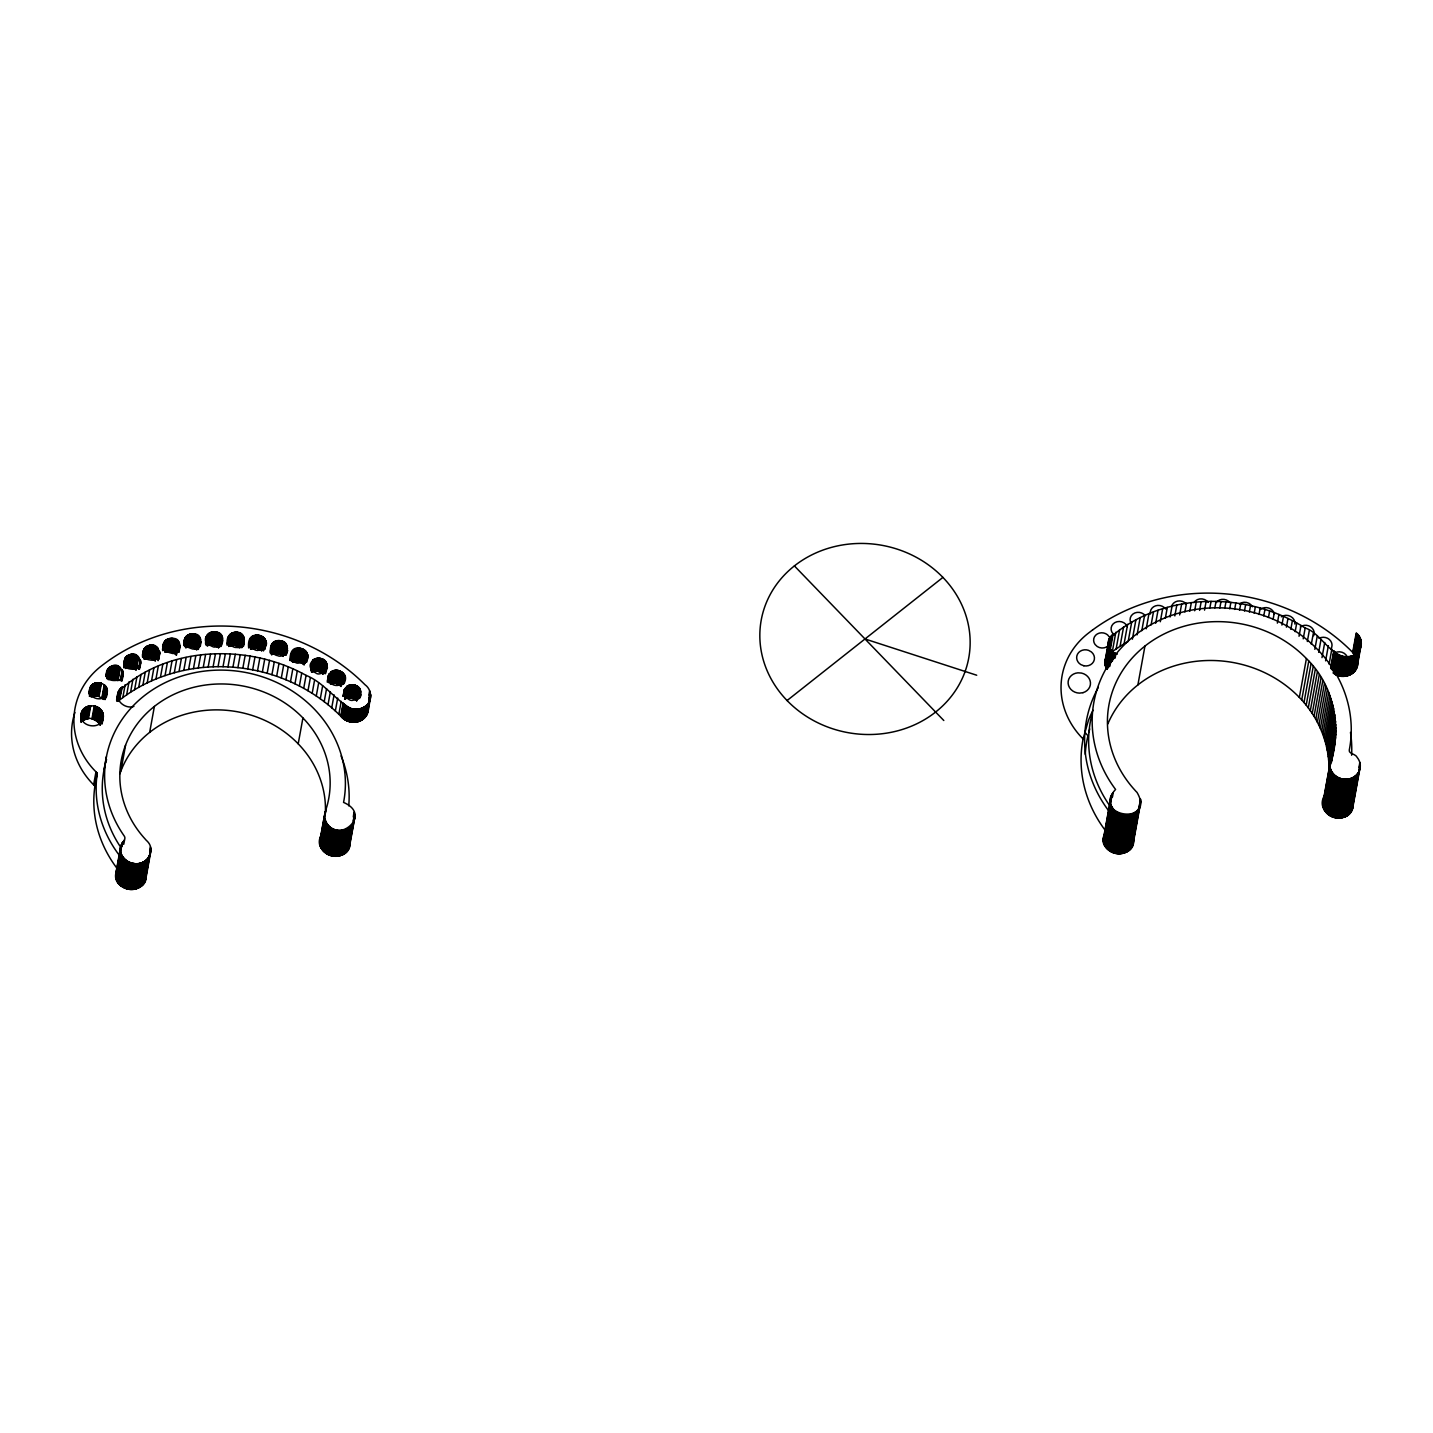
<?xml version="1.0" encoding="UTF-8"?>
<svg xmlns="http://www.w3.org/2000/svg" width="1433" height="1433" viewBox="0 0 1433 1433"><rect width="100%" height="100%" fill="white"/><g stroke="black" fill="none" stroke-linecap="round" stroke-linejoin="round"><path stroke-width="1.5" d="M123.292 673.797C115.464 649.221 92.446 685.261 119.261 679.976A8.437 7.613 10.3 0 0 121.268 678.49L123.292 673.797L122.092 680.675M327.082 666.291C326.903 651.281 301.593 660.738 313.2 671.414A8.437 7.613 10.3 0 0 315.439 672.74C322.622 678.758 330.324 660.308 326.294 670.608M1306.412 658.571C1334.983 686.138 1342.273 729.272 1329.86 765.921C1330.415 773.372 1337.491 779.015 1344.727 779.265C1351.785 779.857 1359.362 774.877 1360.204 767.551C1360.687 764.022 1359.541 760.386 1357.32 757.609C1355.779 753.704 1348.453 753.901 1349.277 750.122A129.937 117.273 10.3 0 0 1269.638 617.784A129.937 117.273 10.3 0 0 1113.584 657.174L1111.399 660.201A129.937 117.273 10.3 0 0 1115.573 789.44C1090.334 817.168 1156.574 825.945 1137.014 792.395A15.279 13.793 10.3 0 0 1136.029 791.428L1134.649 789.87A114.64 103.481 10.3 0 1 1146.293 645.029A114.64 103.481 10.3 0 1 1306.412 658.571L1299.355 697.423C1319.578 718.076 1331.311 747.399 1328.588 776.417M81.179 713.598C83.401 702.869 100.758 703.549 103.069 713.921A11.231 10.138 10.3 0 1 103.355 716.034L103.266 717.628M321.673 834.113C309.08 855.304 350.673 866.356 350.154 842.031M324.413 816.237L326.366 808.212A105.469 95.187 10.3 0 0 202.268 685.529A105.469 95.187 10.3 0 0 144.894 838.735L146.076 840.096A15.279 13.793 10.3 0 1 147.08 841.064C156.896 850.288 146.023 866.643 133.681 863.472C127.877 862.666 122.45 858.51 120.856 852.742C116.915 845.81 127.644 840.365 124.241 836.03A120.748 108.998 10.3 0 1 200.817 671.611A120.748 108.998 10.3 0 1 343.562 802.408C375.84 816.291 330.844 849.536 324.413 816.237L319.756 842.998M1325.095 794.491C1311.195 815.377 1351.821 829.134 1353.254 804.665M179.949 646.14L178.892 649.919L175.471 652.839A8.437 7.613 10.3 0 1 172.981 653.538C144.106 647.609 185.896 623.552 179.018 652.033M1133.378 837.499C1137.999 863.203 1091.695 854.265 1105.649 832.143M1355.457 655.526L1352.68 652.463L1356.209 633.046C1363.5 638.366 1362.819 650.689 1354.651 654.809C1333.621 664.59 1322.354 632.992 1305.176 628.03C1246.853 590.647 1162.378 591.381 1109.572 638.097C1105.757 644.366 1110.575 652.696 1117.364 654.129M344.923 678.078C344.995 684.168 337.167 687.374 332.331 684.311A8.437 7.613 10.3 0 1 330.289 682.753C319.559 667.563 352.805 666.22 344.045 683.577M201.032 641.787L199.384 646.211L195.569 648.701A8.437 7.613 10.3 0 1 193.007 649.095C166.622 641.715 205.904 620.525 200.226 646.498M159.744 653.663C154.71 630.502 128.361 660.326 153.815 660.237A8.437 7.613 10.3 0 0 156.179 659.27L159.744 653.663L158.651 659.538M133.896 706.415C125.388 709.407 114.55 700.683 118.312 691.709C167.159 645.316 248.643 643.31 306.089 675.373C323.786 682.466 334.659 699.447 350.727 708.421C355.062 709.854 360.023 709.478 364 707.168C372.58 702.797 372.598 690.079 365.003 684.723A193.419 174.575 10.3 0 0 355.044 675.427L354.596 675.033A188.995 170.581 10.3 0 0 105.451 662.924L101.618 665.808A81.717 73.764 10.3 0 0 95.975 771.85L93.629 784.8L94.918 786.126L94.596 788.455A126.874 114.515 10.3 0 0 116.664 867.861L117.434 868.846M107.26 692.193C108.872 682.108 91.712 678.884 89.652 688.968M287.37 649.113C287.299 631.881 259.695 645.495 275.279 654.881A8.437 7.613 10.3 0 0 277.787 655.669C283.949 659.287 290.38 643.471 286.528 653.824M140.739 663.067C135.204 638.491 109.051 671.504 135.813 669.086A8.437 7.613 10.3 0 0 138.016 667.85L140.739 663.067L139.897 667.778M244.201 642.074C245.598 621.528 213.607 638.401 234.349 647.268A8.437 7.613 10.3 0 0 236.982 647.483C241.604 648.97 246.297 637.345 243.413 646.39M360.668 693.375C361.707 678.794 336.146 685.655 346.07 697.262A8.437 7.613 10.3 0 0 348.129 698.82C355.223 705.86 364.734 686.747 359.826 698.086M81.072 714.136C79.048 726.889 100.597 730.705 103.158 718.148M89.562 689.38C88.13 698.39 102.37 702.564 106.436 694.593A8.956 8.079 10.3 0 0 106.956 693.411L107.17 692.605M116.772 870.136C107.654 893.225 152.525 896.216 145.432 871.945M95.975 771.85L97.265 773.175L96.942 775.504A126.874 114.515 10.3 0 0 119.011 854.91L119.781 855.895M249.826 640.032L250.22 645.889L255.038 649.919A8.437 7.613 10.3 0 0 257.618 650.421C282.659 644.259 246.512 621.635 248.59 647.089M222.581 640.694L220.324 644.886L216.186 646.91A8.437 7.613 10.3 0 1 213.571 647C188.834 637.04 229.029 620.131 221.793 645.011M80.857 716.393L81.645 712.076M80.911 717.593L82.093 711.126M80.785 719.294L82.666 710.213M81.018 720.566L82.989 709.765M80.982 722.304L83.329 709.353M81.341 721.91L83.705 708.959M84.099 708.565C76.988 732.675 83.168 714.494 93.055 719.205C102.119 722.322 99.02 731.278 102.03 711.395M82.165 721.157L84.511 708.207M82.595 720.817L84.941 707.866M83.06 720.512L85.407 707.562M83.526 720.208L85.873 707.257M84.028 719.939L86.374 706.988M88.792 693.697L90.01 687.75M84.529 719.688L86.876 706.738M89.007 693.841L90.601 686.622M89.652 692.73L90.834 686.264M85.049 719.473L87.413 706.523M89.401 696.366L91.372 685.583M89.706 696.044L91.658 685.261M85.586 719.276L87.95 706.326M90.01 695.757L91.981 684.956M86.141 719.097L88.488 706.147M90.351 695.453L92.303 684.669M90.691 695.184L92.661 684.401M86.697 718.954L89.043 706.003M91.067 694.933L93.02 684.15M93.396 683.917L91.049 696.868L97.283 695.739L102.889 698.731L105.236 685.78M87.27 718.847L89.616 705.896M91.443 696.653L93.79 683.702M87.843 718.757L90.189 705.806M91.855 696.456L94.202 683.505M92.267 696.277L94.614 683.326M88.416 718.685L90.763 705.753M92.697 696.116L95.044 683.165M93.127 695.99L95.492 683.039M93.575 695.865L95.939 682.914M94.023 695.775L96.387 682.824M94.488 695.704L96.835 682.753M94.954 695.65L97.301 682.699M95.42 695.632L97.766 682.681M95.886 695.632L98.232 682.681M91.927 718.918L94.273 705.967M96.351 695.65L98.698 682.699M92.5 719.044L94.847 706.093M96.817 695.686L99.164 682.735M93.055 719.205L95.402 706.254M97.283 695.739L99.629 682.807M93.611 719.384L95.975 706.433M97.749 695.829L100.095 682.878M98.196 695.936L100.561 682.986M94.166 719.599L96.513 706.648M98.644 696.062L101.009 683.111M94.685 719.832L97.05 706.881M99.092 696.205L101.438 683.272M95.223 720.1L97.569 707.15M95.724 720.387L98.071 707.436M96.208 720.692L98.555 707.741M96.674 721.014L99.038 708.063M97.139 721.372L99.486 708.421M101.904 697.799L104.251 684.849M105.773 676.34L106.705 671.253M97.569 721.748L99.916 708.798M105.952 676.591L107.296 669.766M97.981 722.142L100.328 709.192M102.245 698.104L104.591 685.153M106.329 675.892L107.726 669.068M102.567 698.408L104.931 685.458M106.794 675.23L107.959 668.745M98.375 722.554L100.722 709.604M106.651 677.075L108.496 668.136M98.734 722.966L101.098 710.034M103.176 699.071L105.523 686.12M106.83 678.633L108.801 667.85M99.074 723.414L101.438 710.463M107.153 678.364L109.105 667.581M103.445 699.429L105.809 686.479M107.475 678.114L109.445 667.312M99.396 723.88L101.743 710.929M104.09 697.638L106.06 686.855M107.815 677.863L109.786 667.079M104.537 698.408L106.275 687.231M108.174 677.648L110.144 666.864M99.952 724.829L102.298 711.879M104.716 698.802L106.687 688.001M110.502 666.65L108.156 679.6L113.207 678.669L118.008 680.639L120.354 667.688M100.185 725.331L102.531 712.38M104.878 699.197L106.848 688.413M108.532 679.421L110.896 666.47M100.776 723.683L102.746 712.882M105.021 699.609L106.991 688.825M108.926 679.242L111.272 666.291M101.349 722.035L102.925 713.401M106.024 696.116L107.206 689.649M101.51 722.554L103.069 713.921M106.149 697.817L107.26 690.079M109.338 679.099L111.684 666.148M106.293 697.334L107.314 691.763M109.732 678.973L112.096 666.023M101.922 723.987L103.355 716.034M110.162 678.866L112.508 665.915M102.155 723.575L103.319 717.091M110.592 678.776L112.938 665.826M111.022 678.705L113.368 665.754M111.452 678.651L113.798 665.7M111.881 678.633L114.246 665.682M112.329 678.615L114.676 665.682M112.759 678.633L115.124 665.682M113.207 678.669L115.554 665.718M113.637 678.723L116.001 665.79M114.085 678.812L116.431 665.861M94.918 786.126L97.265 773.175M114.515 678.902L116.861 665.951M114.927 679.027L117.291 666.076M115.357 679.17L117.703 666.22M115.768 679.314L118.115 666.363M116.163 679.493L118.527 666.542M116.557 679.69L118.903 666.739M116.933 679.905L119.297 666.954M117.309 680.138L119.655 667.187M117.667 680.388L120.014 667.438M116.628 699.841L117.972 692.694M104.09 769.557L106.436 756.606M116.628 700.665L118.599 691.064M120.318 680.711L122.289 669.928M116.861 700.791L118.921 690.455M120.909 678.92L122.486 670.286M123.901 662.995L124.868 658.32M117.148 700.934L119.297 689.846M121.25 679.672L122.665 670.662M123.901 664.446L125.083 657.98M117.542 700.361L119.709 689.273M121.375 680.048L122.951 671.414M123.99 665.951L125.549 657.317M117.972 699.788L120.157 688.736M121.59 680.836L123.059 671.808M123.865 667.814L125.817 657.013M118.043 701.418L120.659 688.216M121.859 680.818L123.22 672.596M124.152 667.509L126.409 656.439M118.294 701.167L120.909 687.965M124.761 666.972L126.731 656.171M118.563 700.916L121.178 687.733M125.101 666.721L127.053 655.92M118.832 700.665L121.447 687.5M125.441 666.488L127.412 655.687M119.1 700.432L121.733 687.267M127.77 655.472L125.423 668.423L131.299 667.456L136.242 670.035L138.607 657.084M119.387 700.218L122.45 686.64M125.799 668.226L128.146 655.275M126.176 668.047L128.522 655.096M126.57 667.885L128.934 654.935M126.982 667.742L129.328 654.791M127.394 667.617L129.74 654.684M127.824 667.527L130.17 654.576M119.978 699.788L122.826 697.584L125.173 684.634M128.236 667.438L130.6 654.487M128.683 667.384L131.03 654.433M129.113 667.348L131.46 654.397M129.543 667.33L131.908 654.379M129.991 667.33L132.338 654.379M130.439 667.348L132.785 654.397M130.869 667.402L133.215 654.451M131.299 667.456L133.663 654.505M122.826 697.584L126.659 694.844L129.006 681.893M131.746 667.545L134.093 654.594M132.158 667.653L134.523 654.702M132.588 667.778L134.935 654.827M133 667.921L135.365 654.971M133.412 668.083L135.759 655.15M133.806 668.28L136.171 655.329M134.2 668.477L136.547 655.526M134.577 668.692L136.923 655.741M126.659 694.844L130.582 692.229L132.929 679.278M134.935 668.942L137.299 655.992M135.293 669.193L137.64 656.242M135.616 669.462L137.98 656.511M135.938 669.748L138.302 656.798M130.582 692.229L134.595 689.703L136.959 676.77M138.786 668.53L140.201 659.52M138.911 668.906L140.488 660.273M139.019 669.301L140.595 660.667M120.874 771.026L125.585 745.142M139.449 669.301L140.721 661.473M142.494 654.791L143.282 650.475M142.386 656.207L143.748 649.364M142.583 657.317L144.16 648.683M142.816 656.977L144.393 648.343M143.085 656.672L144.912 647.734M143.64 656.081L145.217 647.447M143.551 657.962L145.521 647.161M134.595 689.703L138.714 687.321L141.061 674.37M143.891 657.693L145.844 646.91M144.231 657.46L146.184 646.659M144.178 659.377L146.542 646.444M144.554 659.18L146.9 646.229M144.93 658.983L147.277 646.032M147.671 645.871C138.786 667.617 148.226 652.911 155.355 661.007M145.718 658.661L148.083 645.71M146.13 658.535L148.477 645.584M146.542 658.41L148.907 645.459M146.972 658.32L149.319 645.369M147.402 658.249L149.748 645.298M138.714 687.321L142.906 685.046L145.27 672.095M147.832 658.195L150.196 645.244M148.28 658.177L150.626 645.226M148.71 658.159L151.074 645.208M149.157 658.177L151.504 645.226M149.587 658.195L151.952 645.262M150.035 658.249L152.382 645.298M150.465 658.32L152.829 645.387M150.895 658.428L153.259 645.477M151.325 658.535L153.671 645.584M142.906 685.046L147.187 682.914L149.534 669.963M151.737 658.678L154.101 645.728M152.149 658.822L154.513 645.871M152.561 659.001L154.907 646.05M152.955 659.18L155.301 646.247M153.331 659.395L155.695 646.444M153.707 659.628L156.054 646.677M154.065 659.861L156.412 646.928M115.804 873.449L120.659 846.706M154.406 660.129L156.77 647.179M115.697 875.617L121.303 844.628M154.746 660.398L157.093 647.447M115.751 876.494L121.859 843.446M155.051 660.703L157.415 647.752M115.858 877.354L122.289 842.694M147.187 682.914L151.54 680.89L153.886 667.939M116.037 878.214L120.659 851.901M121.751 846.634L122.522 842.317M155.749 658.84L157.702 648.056M116.288 879.074L120.856 852.742M122.002 846.276L123.041 841.601M156.018 659.162L157.988 648.361M116.413 879.486L121.124 853.584M156.287 659.485L158.239 648.701M116.575 879.898L121.286 854.014M116.736 880.31L121.447 854.426M117.112 881.134L121.626 854.82M123.757 844.27L124.546 839.953M117.327 881.528L122.038 855.626M117.56 881.922L122.253 856.02M157.952 659.896L159.511 651.281M117.793 882.298L122.504 856.415M158.114 660.703L159.618 651.657M118.043 882.692L122.754 856.791M158.579 659.341L159.726 652.463M118.294 883.05L123.005 857.167M118.581 883.427L123.274 857.525M151.54 680.89L155.964 678.991L158.311 666.04M118.867 883.785L123.56 857.883M119.154 884.125L123.865 858.224M119.476 884.466L124.169 858.564M119.799 884.806L124.492 858.904M162.484 649.543L163.667 643.059M162.645 650.636L164.204 642.002M120.121 885.128L124.832 859.227M162.86 650.295L164.437 641.662M120.462 885.433L125.173 859.549M163.111 649.973L164.938 641.017M120.82 885.737L125.531 859.854M163.649 649.364L165.225 640.73M163.953 649.077L165.529 640.444M121.178 886.042L125.889 860.14M164.276 648.809L165.834 640.175M121.554 886.328L126.265 860.427M164.204 650.707L166.174 639.924M149.677 732.335L154.388 706.433M164.544 650.475L166.515 639.691M121.948 886.597L126.641 860.696M164.92 650.26L166.873 639.458M122.324 886.866L127.035 860.964M155.964 678.991L160.46 677.236L162.807 664.285M164.885 652.212L167.249 639.261M122.736 887.117L127.43 861.215M165.279 652.033L167.625 639.082M168.019 638.921L165.673 651.872L171.261 651.585L175.65 654.236L178.014 641.285M123.131 887.349L127.842 861.466M166.067 651.728L168.431 638.778M123.56 887.582L128.254 861.681M166.479 651.603L168.843 638.652M123.972 887.797L128.683 861.914M166.909 651.496L169.255 638.545M167.339 651.406L169.685 638.455M124.402 888.012L129.113 862.111M124.85 888.209L129.543 862.308M167.768 651.334L170.115 638.384M168.198 651.298L170.563 638.348M125.28 888.388L129.991 862.487M125.728 888.55L130.439 862.666M168.646 651.281L170.993 638.33M169.076 651.281L171.441 638.33M126.176 888.711L130.887 862.809M160.46 677.236L165.028 675.606L167.374 662.655M169.524 651.298L171.87 638.348M126.641 888.854L131.352 862.953M169.954 651.334L172.318 638.384M127.107 888.979L131.818 863.096M170.402 651.388L172.748 638.437M127.573 889.105L132.284 863.203M170.832 651.478L173.178 638.527M128.039 889.212L132.75 863.311M171.261 651.585L173.608 638.634M128.504 889.302L133.215 863.4M171.673 651.693L174.038 638.76M128.988 889.374L133.681 863.472M172.103 651.836L174.45 638.885M129.454 889.445L134.165 863.544M172.515 651.997L174.862 639.046M172.909 652.176L175.256 639.243M129.937 889.499L134.648 863.597M130.421 889.535L135.114 863.633M165.028 675.606L169.631 674.101L171.996 661.15M173.303 652.391L175.65 639.44M173.68 652.606L176.026 639.655M130.887 889.553L135.598 863.651M174.038 652.839L176.402 639.888M131.37 889.571L136.081 863.669M174.396 653.09L176.743 640.139M131.854 889.553L136.547 863.651M174.736 653.358L177.083 640.408M175.059 653.627L177.405 640.676M132.32 889.535L137.031 863.651M175.363 653.932L177.71 640.981M132.803 889.517L137.514 863.615M133.269 889.463L137.98 863.562M175.919 654.559L178.283 641.608M133.753 889.409L138.464 863.508M176.187 654.899L178.534 641.948M176.42 655.239L178.767 642.289M134.218 889.338L138.929 863.436M134.684 889.248L139.395 863.347M169.631 674.101L174.307 672.74L176.671 659.789M135.15 889.159L139.861 863.257M135.598 889.033L140.309 863.132M178.767 652.212L179.895 645.334M136.063 888.908L140.756 863.006M136.511 888.782L141.204 862.881M136.941 888.621L141.652 862.72M137.389 888.46L142.082 862.559M137.819 888.281L142.53 862.379M138.231 888.102L142.942 862.2M138.661 887.887L143.354 862.003M139.055 887.69L143.766 861.788M139.467 887.457L144.178 861.555M184.015 642.736L184.964 638.061M139.861 887.224L144.554 861.323M174.307 672.74L179.035 671.504L181.382 658.553M183.979 644.169L185.376 637.363M140.237 886.973L144.948 861.072M184.033 645.656L185.609 637.022M140.613 886.705L145.324 860.821M184.284 645.334L186.129 636.395M140.971 886.436L145.682 860.552M184.839 644.743L186.415 636.109M141.33 886.167L146.041 860.266M184.75 646.623L186.72 635.822M141.67 885.881L146.381 859.979M185.072 646.355L187.042 635.571M142.01 885.576L146.721 859.675M185.412 646.104L187.383 635.321M142.333 885.254L147.044 859.37M185.771 645.889L187.723 635.088M142.655 884.949L147.348 859.048M185.735 647.823L188.099 634.873M142.942 884.609L147.939 858.385M186.111 647.626L188.475 634.694M143.515 883.928L148.226 858.027M186.505 647.465L188.851 634.514M143.766 883.57L148.942 855.949M149.731 851.632L150.393 846.885M189.263 634.353L186.899 647.304L192.506 647.125L196.84 649.865L199.187 636.915M144.267 882.835L149.032 856.379M149.91 852.492L150.608 847.745M144.697 882.083L150.752 848.605M187.311 647.161L189.658 634.21M145.073 881.295L150.841 849.482M187.723 647.053L190.087 634.102M145.682 879.665L150.841 851.22M179.035 671.504L183.8 670.411L186.147 657.46M188.153 646.946L190.499 633.995M188.583 646.874L190.929 633.923M189.013 646.82L191.359 633.87M189.443 646.785L191.807 633.834M189.89 646.767L192.237 633.816M190.32 646.785L192.685 633.834M190.768 646.802L193.115 633.852M191.198 646.856L193.562 633.905M191.646 646.928L193.992 633.977M192.076 647.017L194.422 634.067M183.8 670.411L188.619 669.462L190.965 656.511M192.506 647.125L194.852 634.174M192.918 647.25L195.282 634.3M193.33 647.411L195.694 634.461M193.742 647.573L196.088 634.622M194.136 647.752L196.482 634.819M194.53 647.967L196.876 635.016M194.888 648.182L197.252 635.249M195.264 648.433L197.611 635.482M195.605 648.683L197.951 635.733M195.945 648.952L198.291 636.001M196.249 649.239L198.614 636.306M196.554 649.543L198.9 636.592M188.619 669.462L193.455 668.638L195.802 655.687M197.503 648.038L199.456 637.237M197.736 648.379L199.706 637.578M197.969 648.719L199.921 637.936M198.363 649.454L200.136 638.294M198.918 647.662L200.495 639.028M193.455 668.638L198.327 667.975L200.692 655.024M205.546 640.909L206.477 636.216M205.492 642.342L206.854 635.518M205.51 643.811L207.319 634.855M206.012 643.166L207.588 634.532M205.904 645.029L208.161 633.941M206.513 644.474L208.466 633.673M206.836 644.205L208.788 633.422M207.176 643.972L209.128 633.189M198.327 667.975L203.235 667.438L205.582 654.487M207.14 645.907L209.487 632.956M207.516 645.71L209.863 632.759M210.239 632.562L207.892 645.513L212.998 644.832L217.691 647.035L220.037 634.085M208.287 645.352L210.633 632.401M208.681 645.208L211.045 632.258M209.093 645.065L211.457 632.114M209.523 644.957L211.869 632.007M209.935 644.868L212.299 631.917M210.364 644.814L212.729 631.863M210.812 644.76L213.159 631.81M211.242 644.725L213.607 631.792M211.69 644.725L214.036 631.774M203.235 667.438L208.161 667.044L210.508 654.093M212.12 644.743L214.484 631.792M212.568 644.778L214.914 631.828M212.998 644.832L215.362 631.881M213.445 644.904L215.792 631.971M213.875 645.011L216.222 632.06M214.287 645.137L216.652 632.186M214.717 645.262L217.064 632.311M215.129 645.423L217.476 632.472M215.523 645.602L217.87 632.652M215.917 645.799L218.264 632.849M216.293 646.014L218.64 633.064M208.161 667.044L213.105 666.793L215.452 653.842M216.67 646.247L219.016 633.296M217.028 646.48L219.374 633.529M217.368 646.749L219.715 633.798M217.995 647.322L220.36 634.371M218.3 647.626L220.646 634.676M218.568 647.949L220.915 634.998M219.213 646.122L221.184 635.338M219.464 646.462L221.416 635.679M219.679 646.82L221.631 636.037M220.27 645.029L221.828 636.395M220.61 645.781L222.008 636.771M220.736 646.158L222.312 637.524M220.843 646.552L222.42 637.918M213.105 666.793L218.049 666.667L220.413 653.735M227.041 643.363L228.223 636.897M218.049 666.667L223.011 666.703L225.375 653.753M226.987 645.119L228.778 635.822M227.435 644.116L229.011 635.5M227.686 643.793L229.531 634.855M228.241 643.202L229.799 634.568M228.152 645.083L230.104 634.282M228.474 644.814L230.426 634.013M228.796 644.563L230.767 633.762M228.761 646.48L231.107 633.529M229.119 646.265L231.465 633.314M229.495 646.068L231.841 633.117M232.236 632.938L229.871 645.889L235.012 645.316L239.956 647.895L242.302 634.944M230.283 645.728L232.63 632.777M230.677 645.584L233.042 632.634M231.089 645.477L233.454 632.526M231.519 645.369L233.866 632.419M223.011 666.703L227.972 666.882L230.337 653.932M231.949 645.298L234.296 632.347M232.379 645.226L234.725 632.275M232.809 645.19L235.173 632.24M233.257 645.172L235.603 632.222M233.686 645.172L236.051 632.222M234.134 645.19L236.481 632.258M234.564 645.244L236.929 632.293M235.012 645.316L237.359 632.365M235.442 645.387L237.788 632.437M235.872 645.495L238.218 632.544M236.284 645.62L238.648 632.669M227.972 666.882L232.934 667.187L235.299 654.236M236.714 645.764L239.06 632.831M237.108 645.943L239.472 632.992M237.52 646.122L239.866 633.171M237.896 646.319L240.26 633.368M238.272 646.552L240.637 633.601M238.648 646.785L240.995 633.834M238.989 647.035L241.335 634.085M239.329 647.304L241.675 634.353M239.651 647.591L241.998 634.64M240.637 646.05L242.589 635.249M240.905 646.373L242.858 635.571M241.156 646.695L243.108 635.912M241.389 647.053L243.341 636.252M232.934 667.187L237.896 667.653L240.242 654.702M241.783 647.77L243.556 636.61M242.338 645.996L243.915 637.363M242.499 646.373L244.058 637.739M242.625 646.767L244.183 638.133M243.252 645.781L244.38 638.921M237.896 667.653L242.84 668.244L245.186 655.293M248.59 647.949L250.345 638.957M249.002 647.25L250.56 638.616M249.235 646.928L251.062 637.972M249.772 646.301L251.33 637.667M250.058 646.014L251.617 637.38M249.969 647.895L252.262 636.843M250.632 647.394L252.602 636.592M250.596 649.328L252.942 636.377M250.972 649.113L253.319 636.162M242.84 668.244L247.748 668.978L250.112 656.027M253.695 635.983L251.348 648.916L256.883 648.271L261.469 650.636L263.815 637.685M251.742 648.755L254.089 635.804M252.136 648.594L254.483 635.643M252.548 648.468L254.895 635.518M252.96 648.361L255.307 635.41M253.39 648.253L255.737 635.321M253.82 648.182L256.167 635.249M254.25 648.146L256.597 635.195M254.68 648.11L257.044 635.159M255.128 648.092L257.474 635.141M255.576 648.11L257.922 635.159M256.005 648.146L258.352 635.195M256.453 648.2L258.8 635.249M367.994 705.86C370.269 714.118 362.692 722.214 354.506 722.196C350.225 722.411 345.872 720.96 342.648 718.094C318.628 693.178 286.6 676.358 252.656 669.856L255.002 656.905M256.883 648.271L259.23 635.321M257.313 648.361L259.66 635.41M257.743 648.468L260.089 635.518M258.155 648.612L260.519 635.661M258.567 648.755L260.931 635.804M258.979 648.934L261.325 635.983M259.373 649.131L261.72 636.18M259.749 649.328L262.096 636.377M260.125 649.561L262.472 636.61M260.484 649.812L262.83 636.861M260.824 650.063L263.17 637.112M257.528 670.859L259.875 657.908M261.146 650.349L263.511 637.398M261.773 650.94L264.12 637.99M262.436 649.095L264.406 638.312M262.705 649.418L264.657 638.634M262.938 649.776L264.908 638.975M263.17 650.116L265.123 639.333M263.367 650.475L265.32 639.691M263.547 650.851L265.517 640.067M264.102 649.077L265.678 640.444M264.245 649.454L265.804 640.82M264.926 648.468L266.019 641.608M264.998 649.274L266.144 642.396M262.364 672.005L264.729 659.073M270.282 651.012L271.446 644.528M270.085 652.821L271.876 643.847M270.55 652.158L272.127 643.524M267.165 673.295L269.529 660.344M270.712 653.699L272.664 642.915M270.998 653.412L272.969 642.629M271.321 653.143L273.273 642.36M271.643 652.893L273.613 642.109M271.607 654.827L273.954 641.877M271.965 654.594L274.312 641.644M272.342 654.397L274.688 641.447M275.064 641.268L272.718 654.218L277.841 653.591L282.176 655.544L284.54 642.593M273.112 654.057L275.476 641.106M273.524 653.914L275.87 640.963M273.936 653.788L276.282 640.838M274.348 653.681L276.712 640.73M274.778 653.591L277.124 640.641M275.208 653.538L277.572 640.587M271.93 674.728L274.294 661.777M275.638 653.484L278.002 640.533M276.085 653.466L278.432 640.515M276.515 653.466L278.88 640.515M276.963 653.484L279.31 640.533M277.411 653.52L279.757 640.569M277.841 653.591L280.187 640.641M278.271 653.663L280.635 640.712M278.701 653.77L281.065 640.82M279.13 653.896L281.477 640.945M279.542 654.039L281.889 641.088M279.954 654.2L282.301 641.25M276.659 676.286L279.005 663.336M280.349 654.379L282.713 641.429M280.743 654.576L283.089 641.626M281.119 654.791L283.465 641.841M281.495 655.024L283.841 642.074M281.835 655.275L284.2 642.324M282.498 655.812L284.862 642.862M282.803 656.117L285.167 643.166M283.107 656.421L285.454 643.471M283.77 654.594L285.722 643.793M284.021 654.917L285.973 644.134M284.253 655.275L286.206 644.474M284.862 653.466L286.421 644.832M285.06 653.824L286.618 645.19M285.382 654.576L286.797 645.567M281.316 677.97L283.68 665.019M285.507 654.971L287.084 646.337M286.17 654.003L287.191 646.731M286.224 655.186L287.388 647.913M285.937 679.779L288.284 666.829M290.021 660.434C289.538 631.72 325.488 661.849 297.168 663.157A8.437 7.613 10.3 0 1 294.768 662.082L291.705 658.661L291.186 653.95M290.254 660.649L291.006 655.938M290.809 660.058L292.386 651.424M291.06 659.735L292.637 651.101M291.329 659.431L292.905 650.797M291.544 661.025L293.496 650.242M291.866 660.756L293.819 649.973M292.189 660.523L294.159 649.722M292.547 660.291L294.517 649.489M292.529 662.225L294.876 649.274M295.252 649.095L292.905 662.046L298.852 661.419L303.617 664.267L305.981 651.316M293.281 661.867L295.646 648.916M293.675 661.706L296.04 648.755M290.487 681.732L292.834 668.781M294.087 661.562L296.452 648.612M294.499 661.455L296.864 648.504M294.929 661.347L297.276 648.415M295.359 661.276L297.706 648.325M295.789 661.222L298.154 648.271M296.237 661.186L298.583 648.235M296.667 661.168L299.013 648.218M297.115 661.186L299.461 648.235M297.545 661.204L299.909 648.253M297.992 661.258L300.339 648.307M298.422 661.329L300.769 648.379M294.965 683.81L297.312 670.859M298.852 661.419L301.217 648.468M299.282 661.527L301.629 648.576M299.712 661.652L302.058 648.701M300.124 661.813L302.47 648.862M300.518 661.974L302.882 649.024M300.912 662.171L303.277 649.221M301.306 662.368L303.653 649.418M301.682 662.601L304.029 649.651M302.041 662.834L304.387 649.883M302.381 663.085L304.745 650.134M302.721 663.372L305.068 650.421M303.044 663.658L305.39 650.707M299.39 686.013L301.736 673.062M303.33 663.945L305.695 650.994M303.886 664.59L306.232 651.639M304.136 664.93L306.483 651.979M304.745 663.121L306.716 652.337M304.96 663.479L306.913 652.696M305.534 661.688L307.11 653.054M305.695 662.064L307.271 653.43M306.357 660.685L307.54 654.2M306.537 661.473L307.629 654.594M306.626 662.261L307.773 655.4M303.724 688.324L306.089 675.373M310.728 669.265L312.591 660.344M310.943 670.859L312.896 660.076M311.266 670.608L313.236 659.807M298.207 743.834L302.918 717.951M307.988 690.76L310.352 677.827M311.606 670.357L313.576 659.574M311.57 672.31L313.934 659.359M311.946 672.095L314.293 659.144M312.322 671.916L314.687 658.965M312.716 671.737L315.081 658.786M315.475 658.643C306.429 680.03 316.281 665.861 322.998 674.334M313.54 671.468L315.887 658.517M313.952 671.361L316.299 658.41M314.382 671.271L316.729 658.32M314.812 671.199L317.159 658.249M315.242 671.146L317.589 658.195M315.672 671.128L318.036 658.177M316.12 671.11L318.466 658.177M312.179 693.321L314.526 680.37M316.568 671.128L318.914 658.177M316.998 671.163L319.362 658.213M317.445 671.235L319.792 658.284M317.875 671.307L320.222 658.356M318.305 671.396L320.652 658.446M318.735 671.522L321.082 658.571M319.147 671.665L321.494 658.714M319.559 671.808L321.906 658.875M319.953 671.987L322.318 659.037M320.347 672.184L322.712 659.234M316.281 696.008L318.628 683.057M320.723 672.399L323.088 659.449M321.099 672.632L323.446 659.682M321.458 672.883L323.804 659.932M321.798 673.134L324.145 660.201M322.12 673.42L324.485 660.47M322.425 673.707L324.789 660.756M322.73 674.012L325.076 661.079M323.392 672.184L325.363 661.383M323.661 672.507L325.613 661.724M323.894 672.865L325.846 662.064M324.109 673.205L326.079 662.422M324.306 673.582L326.276 662.78M325.04 672.167L326.455 663.157M320.293 698.785L322.64 685.834M325.166 672.543L326.742 663.927M325.381 673.331L326.849 664.303M325.452 673.725L327.011 665.091M327.369 681.087L328.282 676M327.333 682.287L328.82 674.495M324.198 701.686L326.563 688.736M327.835 680.603L329.017 674.137M328.909 682.771L330.862 671.987M329.25 682.52L331.202 671.737M329.59 682.287L331.56 671.504M329.948 682.072L331.919 671.289M330.324 681.875L332.295 671.092M332.671 670.913L330.324 683.863L335.447 683.272L340.087 685.547L342.433 672.596M330.718 683.702L333.065 670.751M331.13 683.559L333.477 670.608M331.542 683.434L333.889 670.483M328.014 704.696L330.378 691.745M331.954 683.326L334.319 670.393M332.384 683.254L334.749 670.304M332.814 683.201L335.179 670.25M333.262 683.147L335.609 670.214M333.692 683.129L336.056 670.196M334.14 683.147L336.486 670.196M334.57 683.165L336.934 670.214M335.017 683.201L337.364 670.25M335.447 683.272L337.812 670.322M335.877 683.362L338.242 670.411M331.739 707.795L334.086 694.844M336.307 683.469L338.672 670.519M336.737 683.595L339.084 670.644M337.149 683.738L339.496 670.787M337.561 683.899L339.908 670.949M337.955 684.078L340.302 671.128M338.349 684.293L340.696 671.343M338.725 684.508L341.072 671.558M339.084 684.741L341.43 671.79M339.424 684.992L341.788 672.041M339.764 685.261L342.129 672.31M335.34 711.001L337.704 698.068M340.391 685.852L342.738 672.901M340.678 686.156L343.024 673.223M340.947 686.497L343.293 673.546M341.824 685.01L343.544 673.868M342.433 683.219L343.992 674.585M342.612 683.577L344.189 674.943M342.792 683.953L344.35 675.319M342.935 684.329L344.511 675.695M343.633 683.344L344.726 676.483M343.705 683.756L344.869 677.272M338.851 714.315L341.197 701.364M343.114 696.205L344.296 689.739M343.114 696.402L344.798 688.646M340.767 716.07L343.114 703.119M341.054 716.428L343.401 703.478M344.69 697.28L346.661 686.497M341.341 716.787L343.705 703.836M344.637 699.197L346.983 686.246M341.663 717.127L344.01 704.176M344.977 698.964L347.341 686.013M341.985 717.449L344.332 704.499M345.353 698.749L347.7 685.798M319.72 841.69L325.13 811.974M348.076 685.601L345.729 698.552L350.798 697.728L355.868 700.056L358.232 687.124M342.308 717.772L344.672 704.839M319.846 843.858L325.81 810.379M342.648 718.094L345.013 705.143M346.105 698.373L348.452 685.422M320.007 844.736L324.628 818.404M343.006 718.399L345.353 705.448M346.499 698.211L348.864 685.261M320.222 845.577L324.807 819.264M346.911 698.068L349.258 685.117M320.347 846.007L325.058 820.106M343.365 718.685L345.729 705.753M347.323 697.943L349.67 684.992M320.49 846.419L325.201 820.518M343.741 718.972L346.105 706.021M320.831 847.243L325.363 820.948M347.753 697.853L350.1 684.902M321.01 847.655L325.721 821.754M344.135 719.259L346.481 706.308M348.165 697.764L350.53 684.813M321.225 848.049L325.918 822.166M344.511 719.509L346.876 706.559M348.613 697.71L350.96 684.759M321.44 848.461L326.133 822.56M344.923 719.76L347.27 706.827M321.655 848.838L326.366 822.936M349.043 697.674L351.39 684.723M321.906 849.232L326.599 823.33M345.317 720.011L347.682 707.06M349.473 697.656L351.837 684.705M322.156 849.608L326.867 823.706M345.747 720.244L348.094 707.293M322.425 849.966L327.118 824.082M349.921 697.656L352.267 684.705M322.694 850.342L327.405 824.441M346.159 720.459L348.524 707.508M350.368 697.674L352.715 684.723M322.98 850.683L327.691 824.799M346.589 720.656L348.953 707.723M350.798 697.728L353.145 684.777M323.285 851.041L327.996 825.139M347.037 720.853L349.383 707.902M351.228 697.781L353.593 684.831M323.607 851.381L328.318 825.48M323.93 851.704L328.641 825.802M347.467 721.032L349.831 708.099M351.676 697.871L354.023 684.92M347.914 721.211L350.279 708.26M352.106 697.978L354.453 685.028M324.27 852.026L328.981 826.125M324.61 852.33L329.321 826.447M348.362 721.372L350.727 708.421M352.518 698.104L354.865 685.153M324.969 852.635L329.68 826.734M348.828 721.515L351.175 708.565M352.93 698.247L355.294 685.296M353.342 698.408L355.689 685.458M325.345 852.94L330.038 827.038M349.294 721.641L351.64 708.69M325.721 853.208L330.414 827.307M353.736 698.605L356.101 685.655M349.759 721.748L352.106 708.816M354.13 698.802L356.477 685.852M326.097 853.477L330.808 827.593M350.225 721.856L352.572 708.905M326.491 853.746L331.202 827.844M354.506 699.017L356.853 686.067M326.903 853.996L331.596 828.095M350.691 721.945L353.055 708.995M354.865 699.25L357.229 686.3M351.175 722.035L353.521 709.084M355.223 699.519L357.569 686.568M327.297 854.229L332.008 828.328M327.727 854.462L332.438 828.561M351.64 722.089L354.005 709.138M355.545 699.788L357.91 686.837M328.139 854.677L332.85 828.776M352.124 722.142L354.47 709.192M356.172 700.361L358.537 687.41M352.608 722.178L354.954 709.228M356.459 700.683L358.823 687.733M328.587 854.874L333.28 828.973M356.727 701.006L359.092 688.055M329.017 855.053L333.728 829.17M353.073 722.214L355.438 709.263M357.372 699.179L359.343 688.395M353.557 722.214L355.903 709.263M357.605 699.519L359.576 688.736M329.465 855.232L334.176 829.349M358.214 697.728L359.773 689.094M329.912 855.411L334.623 829.51M354.041 722.214L356.387 709.263M358.393 698.086L359.97 689.452M358.716 698.856L360.149 689.828M330.36 855.555L335.071 829.653M354.506 722.196L356.871 709.245M359.235 697.083L360.417 690.599M330.826 855.698L335.537 829.797M354.99 722.16L357.336 709.21M359.432 697.871L360.525 690.993M359.916 697.298L360.65 691.781M331.292 855.823L335.985 829.922M355.456 722.125L357.82 709.174M355.939 722.053L358.286 709.102M331.757 855.931L336.45 830.029M332.223 856.038L336.934 830.137M356.405 721.981L358.752 709.03M356.871 721.91L359.217 708.959M332.689 856.128L337.4 830.226M333.173 856.2L337.883 830.298M357.336 721.802L359.683 708.851M357.784 721.695L360.149 708.744M333.638 856.253L338.349 830.352M358.25 721.569L360.597 708.619M334.122 856.307L338.833 830.406M358.698 721.426L361.044 708.475M334.606 856.325L339.316 830.441M359.128 721.283L361.492 708.332M335.089 856.343L339.782 830.459M359.576 721.121L361.922 708.171M335.555 856.361L340.266 830.459M360.005 720.942L362.352 707.992M360.417 720.745L362.782 707.795M336.038 856.343L340.749 830.441M360.847 720.548L363.194 707.597M336.522 856.325L341.215 830.423M361.241 720.333L363.606 707.383M336.988 856.289L341.699 830.388M361.653 720.118L364 707.168M362.047 719.868L364.394 706.917M337.471 856.235L342.165 830.352M362.424 719.617L364.77 706.684M337.937 856.182L342.648 830.28M362.8 719.366L365.146 706.415M363.158 719.097L365.522 706.147M338.403 856.11L343.114 830.209M363.516 718.811L365.881 705.86M338.869 856.02L343.58 830.119M363.857 718.524L366.221 705.573M364.197 718.22L366.543 705.269M339.334 855.913L344.027 830.012M364.519 717.915L366.866 704.964M339.782 855.788L344.493 829.886M364.824 717.593L367.188 704.642M368.854 695.13L369.642 690.813M340.23 855.662L344.941 829.761M365.128 717.27L367.779 703.979M365.702 716.59L368.048 703.639M368.926 698.534L370.108 692.067M340.678 855.519L345.389 829.617M365.952 716.231L368.568 702.922M369.159 699.394L370.233 692.497M341.126 855.358L345.837 829.474M366.454 715.497L369.66 697.656M366.884 714.745L370.645 694.647M341.556 855.196L346.267 829.295M367.26 713.956L370.681 695.077M341.985 855.017L346.696 829.116M367.869 712.326L370.663 696.814M342.397 854.82L347.108 828.919M342.827 854.623L347.52 828.722M343.221 854.408L347.932 828.507M343.615 854.175L348.326 828.274M344.01 853.925L348.721 828.041M344.386 853.674L349.097 827.79M344.762 853.423L349.473 827.522M345.12 853.154L349.831 827.253M345.478 852.868L350.189 826.966M345.819 852.563L350.53 826.662M346.141 852.259L350.852 826.357M346.464 851.954L351.175 826.053M346.768 851.632L351.784 825.39M353.324 817.007L353.951 812.278M347.359 850.951L352.07 825.05M347.628 850.611L352.59 824.351M353.324 820.446L354.506 813.962M348.129 849.894L352.84 823.993M353.432 820.876L354.596 814.392M348.362 849.518L354.685 814.822M348.792 848.748L354.882 816.559M349.33 847.566L354.9 816.989M1110.557 649.668L1107.028 669.104L1104.718 662.852L1108.963 639.369M1104.807 663.891L1109.411 638.419M1104.915 664.59L1109.948 637.506M1105.076 665.27L1110.36 636.933M1105.291 665.951L1110.575 636.664M1105.56 666.614L1111.059 636.127M1105.703 666.936L1111.292 635.876M1105.864 667.259L1111.829 635.374M1106.204 667.885L1112.098 635.141M1106.383 668.208L1112.384 634.926M1106.598 668.512L1110.127 649.077M1106.795 668.799L1113.101 634.3M1107.243 669.39L1110.772 649.955M1107.888 667.509L1111.023 650.242M1108.121 667.778L1111.274 650.51M1108.784 665.879L1111.524 650.779M1109.052 666.148L1111.793 651.03M1109.321 666.399L1112.062 651.281M1109.608 666.632L1115.823 632.293M1110.682 662.565L1112.635 651.764M1110.969 662.78L1112.939 651.997M1111.668 660.846L1113.244 652.212M1111.99 661.061L1113.548 652.427M1112.313 661.258L1113.871 652.624M1113.029 659.287L1114.193 652.821M1113.351 659.485L1114.534 653M1114.086 657.496L1114.874 653.179M1114.426 657.657L1115.214 653.341M1112.295 651.71L1116.128 648.97L1119.657 629.553M1114.784 657.819L1115.573 653.502M1115.125 657.962L1115.913 653.645M1116.128 648.97L1120.051 646.355L1123.579 626.938M1120.051 646.355L1124.081 643.847L1127.61 624.412M1131.712 622.029L1128.183 641.447L1124.081 643.847M1132.375 639.19L1135.903 619.755M1137.05 634.873L1140.184 617.605M1103.267 839.469L1111.077 796.372M1103.338 840.777L1111.399 795.566M1103.446 841.637L1112.008 794.401M1141.796 630.699L1144.537 615.599M1103.625 842.497L1110.593 803.232M1110.665 802.659L1112.223 794.025M1103.732 842.926L1110.79 804.092M1104.001 843.768L1110.915 804.504M1112.474 796.909L1113.262 792.592M1104.162 844.198L1111.22 805.346M1104.324 844.61L1111.381 805.758M1104.503 845.004L1111.56 806.17M1104.7 845.416L1111.757 806.564M1104.915 845.81L1111.972 806.958M1105.13 846.204L1112.187 807.352M1105.38 846.598L1112.438 807.746M1105.613 846.975L1112.689 808.122M1105.882 847.351L1112.939 808.499M1106.151 847.709L1113.226 808.857M1106.437 848.067L1113.513 809.215M1146.221 628.8L1148.961 613.7M1106.742 848.408L1113.799 809.573M1107.046 848.748L1114.122 809.914M1107.369 849.088L1114.426 810.236M1107.709 849.411L1114.767 810.559M1108.049 849.733L1115.107 810.881M1137.892 684.92L1144.949 646.068M1108.408 850.038L1115.465 811.185M1108.766 850.324L1115.823 811.472M1109.142 850.611L1116.2 811.759M1109.518 850.88L1116.576 812.045M1109.912 851.148L1116.97 812.296M1151.111 624.895L1153.458 611.945M1110.306 851.399L1117.382 812.547M1110.718 851.65L1117.776 812.798M1111.13 851.865L1118.188 813.03M1111.56 852.098L1118.618 813.245M1111.99 852.295L1119.048 813.442M1112.42 852.492L1119.478 813.639M1112.868 852.671L1119.925 813.819M1113.316 852.85L1120.373 813.998M1113.763 852.993L1120.821 814.159M1155.661 623.248L1158.025 610.315M1114.229 853.137L1121.287 814.302M1114.677 853.28L1121.752 814.428M1115.143 853.387L1122.218 814.535M1115.626 853.495L1122.684 814.643M1116.092 853.584L1123.15 814.732M1116.558 853.656L1123.633 814.822M1117.041 853.728L1124.099 814.875M1117.525 853.781L1124.583 814.929M1117.991 853.817L1125.048 814.965M1160.282 621.761L1162.647 608.81M1118.474 853.835L1125.532 814.983M1118.958 853.853L1126.016 815.001M1119.424 853.835L1126.499 815.001M1119.907 853.835L1126.965 814.983M1120.391 853.799L1127.449 814.947M1120.857 853.746L1127.914 814.911M1121.322 853.692L1128.398 814.84M1121.806 853.62L1128.864 814.768M1122.272 853.531L1129.329 814.696M1122.72 853.441L1129.795 814.589M1165.351 618.232L1167.304 607.449M1123.185 853.316L1130.243 814.481M1123.633 853.19L1130.691 814.356M1124.081 853.065L1131.139 814.213M1124.529 852.904L1131.586 814.069M1124.959 852.742L1132.034 813.89M1125.389 852.563L1132.464 813.729M1125.819 852.384L1132.876 813.532M1126.231 852.187L1133.288 813.335M1126.643 851.972L1133.7 813.12M1127.055 851.739L1134.112 812.887M1127.431 851.507L1134.506 812.654M1170.08 617.014L1172.033 606.213M1127.825 851.256L1134.882 812.404M1128.201 851.005L1135.258 812.153M1128.559 850.736L1135.617 811.884M1128.917 850.45L1136.315 811.311M1129.598 849.859L1136.656 811.006M1129.92 849.554L1136.978 810.702M1130.225 849.232L1137.283 810.379M1130.53 848.891L1137.587 810.057M1130.816 848.569L1138.16 809.376M1131.353 847.852L1138.411 809.018M1131.604 847.494L1140.543 799.077M1132.07 846.76L1140.614 799.507M1132.482 845.989L1140.74 800.384M1132.984 844.771L1140.811 801.674M1174.845 615.921L1176.798 605.12M1179.646 614.954L1181.616 604.171M1184.894 611.981L1186.452 603.347M1189.766 611.318L1191.342 602.684M1194.674 610.78L1196.233 602.147M1199.6 610.386L1201.159 601.753M1204.544 610.136L1206.102 601.502M1209.882 607.861L1211.064 601.376M1214.844 607.897L1216.026 601.412M1219.805 608.058L1220.988 601.591M1224.767 608.38L1225.949 601.896M1229.711 608.828L1230.893 602.362M1234.655 609.419L1235.837 602.953M1239.581 610.153L1240.763 603.687M1244.471 611.031L1245.653 604.565M1249.361 612.052L1250.525 605.568M1254.197 613.199L1255.362 606.714M1258.998 614.488L1260.18 608.004M1263.763 615.903L1264.945 609.437M1268.474 617.462L1269.656 610.995M1273.149 619.146L1274.313 612.679M1277.358 623.122L1278.935 614.488M1281.908 625.075L1283.484 616.441M1286.404 627.152L1287.962 618.519M1290.811 629.338L1292.387 620.704M1295.163 631.666L1296.722 623.033M1299.032 636.27L1301.003 625.469M1303.224 638.831L1305.176 628.03M1307.326 641.5L1309.278 630.717M1311.32 644.295L1313.291 633.493M1301.719 699.949L1308.777 661.097M1303.994 702.546L1311.052 663.694M1314.849 649.346L1317.196 636.395M1306.197 705.197L1313.255 666.345M1308.293 707.902L1315.351 669.05M1318.665 652.355L1321.029 639.405M1310.317 710.661L1317.375 671.826M1321.996 657.622L1324.737 642.503M1312.234 713.491L1319.291 674.638M1314.043 716.357L1321.119 677.504M1325.597 660.828L1328.355 645.71M1315.781 719.276L1322.838 680.424M1317.393 722.232L1324.45 683.38M1329.108 664.124L1331.848 649.024M1318.915 725.241L1325.973 686.389M1330.63 668.047L1333.765 650.779M1330.917 668.405L1334.051 651.137M1320.348 728.269L1327.406 689.434M1331.203 668.763L1334.356 651.496M1331.526 669.104L1334.66 651.836M1331.848 669.426L1334.983 652.158M1332.171 669.748L1335.305 652.481M1332.511 670.071L1335.663 652.803M1321.656 731.349L1328.713 692.515M1332.869 670.375L1336.004 653.108M1333.227 670.662L1336.38 653.394M1333.209 673.116L1336.738 653.681M1333.604 673.385L1337.132 653.967M1322.856 734.466L1329.931 695.614M1333.98 673.653L1337.526 654.218M1334.786 671.737L1337.92 654.469M1338.332 654.72L1334.804 674.137C1343.921 680.209 1359.129 673.474 1357.75 661.724M1335.216 674.37L1338.744 654.953M1323.967 737.601L1331.024 698.749M1335.628 674.585L1339.156 655.168M1336.058 674.8L1339.586 655.365M1336.505 674.997L1340.034 655.562M1324.97 740.771L1332.027 701.919M1336.935 675.176L1340.464 655.741M1337.383 675.337L1340.912 655.92M1337.849 675.498L1341.378 656.081M1325.847 743.96L1332.905 705.108M1338.297 675.642L1341.825 656.224M1338.762 675.767L1342.291 656.35M1339.228 675.892L1342.757 656.457M1326.618 747.166L1333.693 708.314M1339.694 676L1343.223 656.565M1340.16 676.089L1343.688 656.654M1327.298 750.39L1334.356 711.538M1340.643 676.161L1344.172 656.744M1341.109 676.233L1344.638 656.798M1341.593 676.269L1345.121 656.851M1327.854 753.633L1334.911 714.78M1342.076 676.322L1345.605 656.887M1342.542 676.34L1346.071 656.905M1328.284 756.875L1335.341 718.04M1343.026 676.34L1346.554 656.923M1343.509 676.34L1347.038 656.923M1328.624 760.135L1335.681 721.283M1343.975 676.322L1347.522 656.905M1328.839 763.395L1335.896 724.543M1344.459 676.286L1347.987 656.869M1344.942 676.251L1348.471 656.833M1328.946 766.655L1336.004 727.821M1345.408 676.197L1348.937 656.762M1322.766 803.465L1336.004 731.081M1345.874 676.125L1349.402 656.69M1322.802 804.773L1330.881 759.795M1322.91 805.651L1335.878 734.323M1346.339 676.036L1349.868 656.619M1323.071 806.51L1330.039 767.228M1331.239 762.195L1335.646 737.565M1346.805 675.928L1350.334 656.511M1323.286 807.352L1330.218 768.088M1331.382 762.392L1335.305 740.807M1323.411 807.782L1330.469 768.93M1347.253 675.821L1350.782 656.404M1323.716 808.624L1330.612 769.36M1347.719 675.695L1351.247 656.278M1323.895 809.036L1330.952 770.184M1348.166 675.552L1351.695 656.135M1324.074 809.43L1331.132 770.596M1324.271 809.842L1331.329 770.99M1348.596 675.409L1352.143 655.992M1324.486 810.236L1331.544 771.384M1349.044 675.248L1352.573 655.812M1353.039 652.767L1356.567 633.35M1324.719 810.63L1331.776 771.778M1349.474 675.068L1353.003 655.651M1353.379 653.09L1356.908 633.673M1324.952 811.006L1332.009 772.154M1353.719 653.412L1357.248 633.995M1325.203 811.383L1332.278 772.53M1349.904 674.871L1353.433 655.454M1325.471 811.759L1332.529 772.906M1350.316 674.674L1353.845 655.257M1354.024 653.753L1357.57 634.317M1325.758 812.117L1332.815 773.265M1350.728 674.459L1354.257 655.042M1354.346 654.093L1357.875 634.658M1326.044 812.475L1333.102 773.623M1351.122 674.244L1354.651 654.809M1354.633 654.433L1358.179 635.016M1351.516 674.012L1358.466 635.374M1326.349 812.816L1333.407 773.963M1355.206 655.168L1358.735 635.733M1326.671 813.156L1333.729 774.304M1351.892 673.761L1358.986 636.109M1326.994 813.478L1334.051 774.644M1352.268 673.492L1359.236 636.485M1327.316 813.801L1334.392 774.966M1352.627 673.223L1359.487 636.879M1352.985 672.955L1359.702 637.273M1327.675 814.123L1334.732 775.271M1353.343 672.65L1359.917 637.667M1328.033 814.41L1335.09 775.575M1353.666 672.364L1360.114 638.061M1354.31 671.719L1360.293 638.473M1328.391 814.714L1335.449 775.862M1354.597 671.396L1360.454 638.885M1328.767 814.983L1335.825 776.149M1354.884 671.056L1360.616 639.297M1329.161 815.27L1336.219 776.417M1355.17 670.716L1360.884 640.139M1355.69 669.999L1360.992 640.569M1329.555 815.52L1336.613 776.668M1356.137 669.247L1361.171 641.429M1329.949 815.771L1337.007 776.919M1356.549 668.477L1361.278 642.306M1357.069 667.276L1361.35 643.596M1330.361 816.004L1337.419 777.152M1330.773 816.237L1337.831 777.385M1331.203 816.452L1338.261 777.6M1331.633 816.649L1338.691 777.797M1332.081 816.846L1339.139 777.994M1332.511 817.025L1339.586 778.173M1332.977 817.186L1340.034 778.334M1333.424 817.329L1340.482 778.495M1333.872 817.473L1340.948 778.621M1334.338 817.598L1341.395 778.746M1334.804 817.706L1341.861 778.871M1335.287 817.813L1342.345 778.961M1335.753 817.903L1342.811 779.05M1336.219 817.974L1343.294 779.122M1336.702 818.028L1343.76 779.194M1337.186 818.082L1344.244 779.23M1337.652 818.118L1344.727 779.265M1338.135 818.136L1345.193 779.283M1338.619 818.136L1345.677 779.283M1339.103 818.136L1346.16 779.283M1339.568 818.1L1346.626 779.265M1340.052 818.064L1347.11 779.23M1340.518 818.028L1347.575 779.176M1340.983 817.956L1348.059 779.104M1341.467 817.885L1348.525 779.033M1341.915 817.795L1348.99 778.943M1342.381 817.688L1349.438 778.836M1342.846 817.562L1349.904 778.728M1343.294 817.437L1350.352 778.603M1343.742 817.294L1350.8 778.459M1344.172 817.15L1351.247 778.298M1344.62 816.971L1351.677 778.137M1345.05 816.792L1352.107 777.94M1345.462 816.595L1352.519 777.761M1345.874 816.398L1352.931 777.546M1346.286 816.183L1353.343 777.331M1346.68 815.95L1353.737 777.098M1347.074 815.717L1354.131 776.865M1347.45 815.467L1354.507 776.614M1347.826 815.198L1354.884 776.346M1348.184 814.929L1355.242 776.077M1348.543 814.643L1355.6 775.79M1348.883 814.338L1355.94 775.504M1349.205 814.051L1356.263 775.199M1349.528 813.729L1356.89 774.554M1350.137 813.066L1357.194 774.232M1350.405 812.726L1357.481 773.892M1350.692 812.386L1358 773.175M1359.129 767.121L1359.792 762.374M1351.194 811.669L1358.538 772.28M1359.308 767.963L1360.007 763.216M1351.641 810.917L1360.168 764.094M1352.053 810.129L1360.275 764.953M1352.537 808.929L1360.311 766.261M1105.703 830.943L1105.201 830.298A133.986 120.927 10.3 0 1 1083.097 738.926L1088.346 720.674A133.986 120.927 10.3 0 1 1093.003 710.213M1105.577 658.464L1104.718 662.852M787.075 700.54L942.914 577.409A105.505 95.223 10.3 0 1 965.43 670.572L965.125 671.45A105.54 95.259 10.3 0 1 935.624 712.04A105.469 95.187 10.3 0 1 787.075 700.54A105.469 95.187 10.3 0 1 794.384 565.91A105.469 95.187 10.3 0 1 942.914 577.409M1092.537 629.983L1088.74 632.884A81.717 73.764 10.3 0 0 1083.097 738.926M247.748 668.978L252.656 669.856M864.995 638.975L976.715 675.23M794.384 565.91L943.81 720.512M1084.691 732.012L1087.808 735.577M1352.68 652.463L1352.125 651.818A193.419 174.575 10.3 0 0 1342.148 642.503L1341.7 642.109A188.995 170.581 10.3 0 0 1092.555 630.001M1127.323 626.597L1125.711 624.179A8.437 7.613 10.3 0 0 1111.811 631.971L1113.566 634.317A8.437 7.613 10.3 0 0 1114.211 634.873M1107.816 723.952A114.64 103.481 10.3 0 1 1299.355 697.423M1085.265 754.313A129.937 117.273 10.3 0 1 1087.862 736.096M1088.758 732.514A129.937 117.273 10.3 0 1 1089.761 728.967M1109.769 805.74A129.937 117.273 10.3 0 1 1092.286 713.097M1216.133 602.577A8.437 7.613 10.3 0 1 1229.98 602.648M1300.34 626.902A8.437 7.613 10.3 0 1 1313.721 635.715M1281.281 616.799A8.437 7.613 10.3 0 1 1294.877 624.072M1108.73 810.863A133.986 120.927 10.3 0 1 1098.341 687.392M1350.477 732.406A133.986 120.927 10.3 0 1 1351.606 755.245M1334.822 652.875A8.437 7.613 10.3 0 1 1347.253 656.923M1319.023 638.366A8.437 7.613 10.3 0 1 1330.935 648.934M1260.395 609.437A8.437 7.613 10.3 0 1 1274.403 614.202M1193.976 602.594A8.437 7.613 10.3 0 1 1208.306 602.415M1108.39 645.567A8.437 7.613 10.3 0 1 1097.23 646.516L1095.063 644.474A8.437 7.613 10.3 0 1 1107.476 634.783L1109.393 637.004A8.437 7.613 10.3 0 1 1110.073 638.509M1130.44 621.904A8.437 7.613 10.3 0 1 1145.361 615.778M1150.377 614.076A8.437 7.613 10.3 0 1 1165.656 609.025M1171.442 607.019A8.437 7.613 10.3 0 1 1186.309 603.992M1239.384 603.92A8.437 7.613 10.3 0 1 1252.442 606.768M119.87 846.007A120.748 108.998 10.3 0 1 104.806 766.207M105.63 762.875A120.748 108.998 10.3 0 1 106.579 759.58M93.629 784.8A81.717 73.764 10.3 0 1 74.928 712.47M119.853 773.856A105.469 95.187 10.3 0 1 238.577 711.986A105.469 95.187 10.3 0 1 325.327 813.532M341.072 755.961A126.874 114.515 10.3 0 1 348.738 805.83M1082.972 692.676L1079.515 693.124A11.231 10.138 10.3 0 1 1068.122 683.326A11.231 10.138 10.3 0 1 1077.885 672.829L1081.396 673.044A11.231 10.138 10.3 0 1 1090.459 682.574A11.231 10.138 10.3 0 1 1082.972 692.676M1083.85 665.772L1080.822 664.59A8.956 8.079 10.3 0 1 1088.561 650.349L1091.373 651.925A8.956 8.079 10.3 0 1 1083.85 665.772"/></g></svg>
